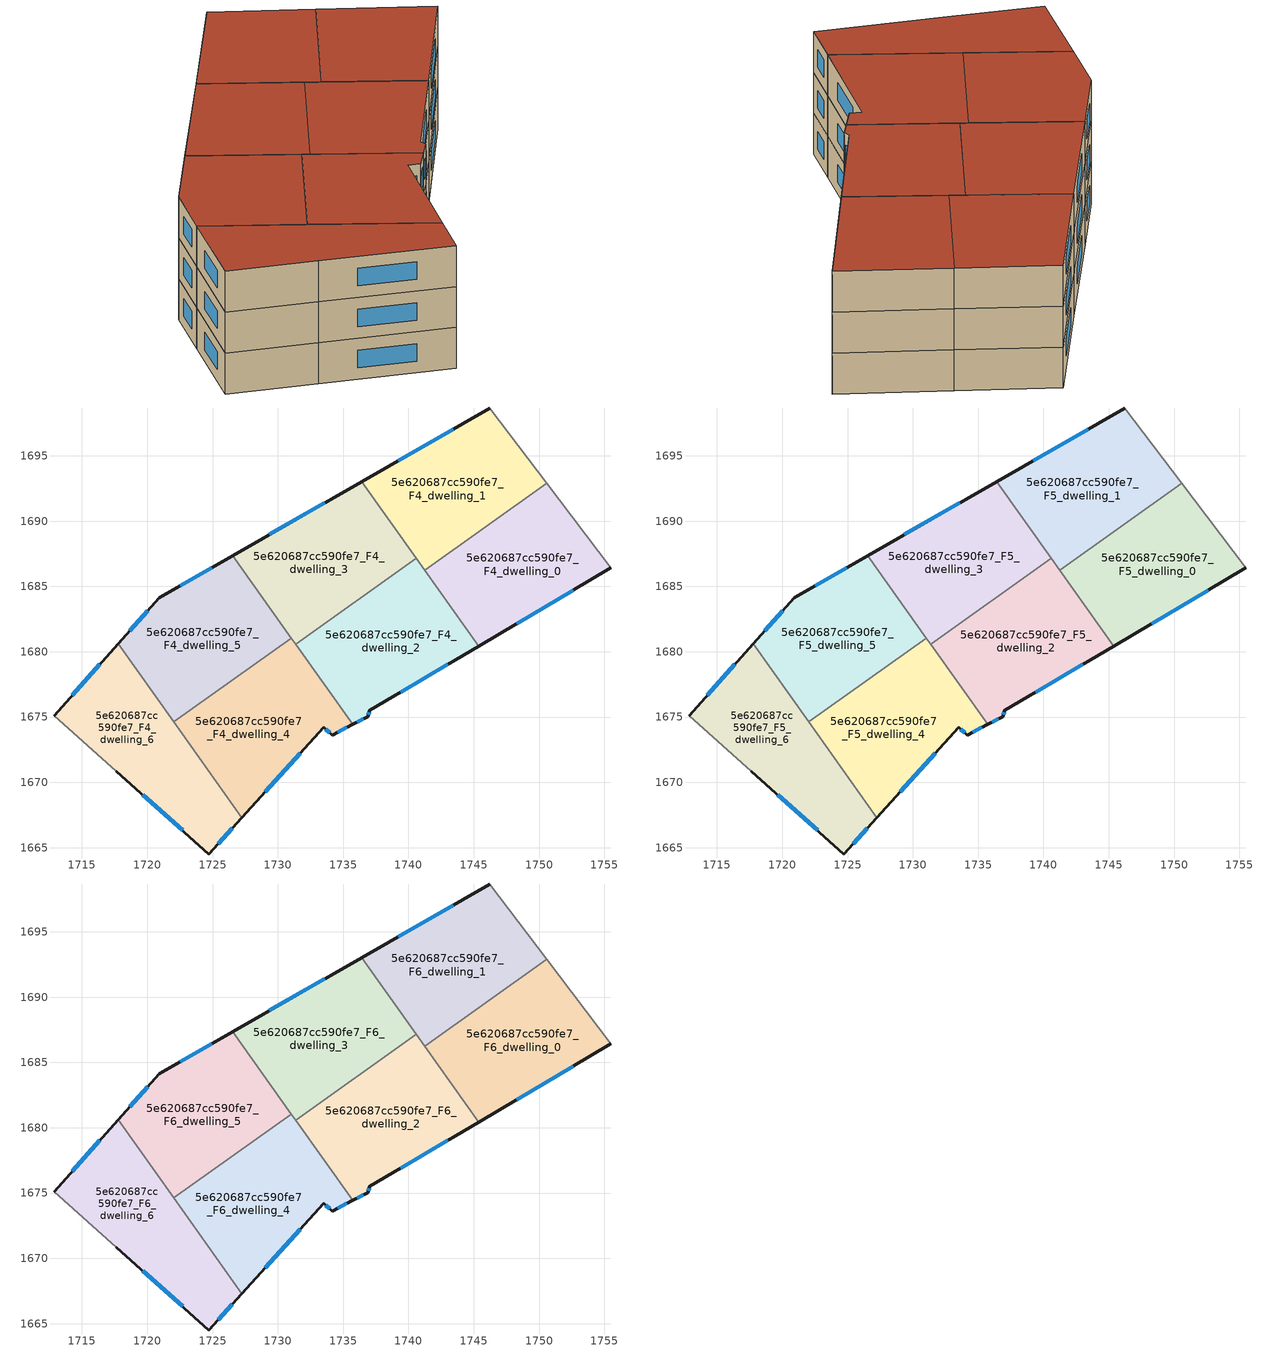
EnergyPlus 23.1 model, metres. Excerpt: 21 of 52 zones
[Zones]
5e620687cc590fe7_F4_dwelling_0
 floor to 5e620687cc590fe7_F3_dwelling_0 (EU_floor_Construction): 1750.59,1692.89 1755.49,1686.41 1745.39,1680.44 1741.25,1686.25 z12
 wall outside (EU_wall_Construction): 1745.39,1680.44 1755.49,1686.41 z12:15
 wall to 5e620687cc590fe7_F4_dwelling_1 (EU_wall_Construction): 1750.59,1692.89 1741.25,1686.25 z12:15
 wall adiabatic (EU_wall_Construction): 1755.49,1686.41 1750.59,1692.89 z12:15
 wall to 5e620687cc590fe7_F4_dwelling_2 (EU_wall_Construction): 1741.25,1686.25 1745.39,1680.44 z12:15
 window (EU_Window_Construction): 1748.27,1682.15 1752.61,1684.71 z12.86:14.14
5e620687cc590fe7_F4_dwelling_1
 floor to 5e620687cc590fe7_F3_dwelling_1 (EU_floor_Construction): 1746.22,1698.66 1750.59,1692.89 1741.25,1686.25 1736.42,1693.03 z12
 wall outside (EU_wall_Construction): 1746.22,1698.66 1736.42,1693.03 z12:15
 wall adiabatic (EU_wall_Construction): 1750.59,1692.89 1746.22,1698.66 z12:15
 wall to 5e620687cc590fe7_F4_dwelling_3 (EU_wall_Construction): 1736.42,1693.03 1740.61,1687.14 z12:15
 wall to 5e620687cc590fe7_F4_dwelling_2 (EU_wall_Construction): 1740.61,1687.14 1741.25,1686.25 z12:15
 window (EU_Window_Construction): 1743.42,1697.05 1739.22,1694.64 z12.86:14.14
5e620687cc590fe7_F4_dwelling_2
 floor to 5e620687cc590fe7_F3_dwelling_2 (EU_floor_Construction): 1740.61,1687.14 1745.39,1680.44 1737.04,1675.5 1736.88,1675.03 1735.74,1674.44 1731.38,1680.57 z12
 wall outside (EU_wall_Construction): 1735.74,1674.44 1736.88,1675.03 1737.04,1675.5 1745.39,1680.44 z12:15
 wall to 5e620687cc590fe7_F4_dwelling_3 (EU_wall_Construction): 1740.61,1687.14 1731.38,1680.57 z12:15
 wall to 5e620687cc590fe7_F4_dwelling_4 (EU_wall_Construction): 1731.38,1680.57 1735.74,1674.44 z12:15
 window (EU_Window_Construction): 1739.42,1676.91 1743,1679.03 / 1736.93,1675.16 1737,1675.37 / 1736.07,1674.61 1736.56,1674.86 z12.86:14.14
5e620687cc590fe7_F4_dwelling_3
 floor to 5e620687cc590fe7_F3_dwelling_3 (EU_floor_Construction): 1736.42,1693.03 1740.61,1687.14 1731.38,1680.57 1726.54,1687.36 z12
 wall outside (EU_wall_Construction): 1736.42,1693.03 1726.54,1687.36 z12:15
 wall to 5e620687cc590fe7_F4_dwelling_5 (EU_wall_Construction): 1726.54,1687.36 1731.04,1681.04 z12:15
 wall to 5e620687cc590fe7_F4_dwelling_4 (EU_wall_Construction): 1731.04,1681.04 1731.38,1680.57 z12:15
 window (EU_Window_Construction): 1733.6,1691.41 1729.36,1688.98 z12.86:14.14
5e620687cc590fe7_F4_dwelling_4
 floor to 5e620687cc590fe7_F3_dwelling_4 (EU_floor_Construction): 1731.04,1681.04 1735.74,1674.44 1734.15,1673.62 1733.5,1674.23 1727.24,1667.3 1722.02,1674.63 z12
 wall outside (EU_wall_Construction): 1727.24,1667.3 1733.5,1674.23 1734.15,1673.62 1735.74,1674.44 z12:15
 wall to 5e620687cc590fe7_F4_dwelling_5 (EU_wall_Construction): 1731.04,1681.04 1722.02,1674.63 z12:15
 wall to 5e620687cc590fe7_F4_dwelling_6 (EU_wall_Construction): 1722.02,1674.63 1727.24,1667.3 z12:15
 window (EU_Window_Construction): 1734.61,1673.86 1735.29,1674.2 / 1733.69,1674.06 1733.97,1673.8 / 1729.03,1669.28 1731.71,1672.25 z12.86:14.14
5e620687cc590fe7_F4_dwelling_5
 floor to 5e620687cc590fe7_F3_dwelling_5 (EU_floor_Construction): 1726.54,1687.36 1731.04,1681.04 1722.02,1674.63 1717.78,1680.6 1720.94,1684.15 z12
 wall outside (EU_wall_Construction): 1726.54,1687.36 1720.94,1684.15 1717.78,1680.6 z12:15
 wall to 5e620687cc590fe7_F4_dwelling_6 (EU_wall_Construction): 1717.78,1680.6 1722.02,1674.63 z12:15
 window (EU_Window_Construction): 1724.94,1686.45 1722.54,1685.07 / 1720.04,1683.14 1718.68,1681.61 z12.86:14.14
5e620687cc590fe7_F4_dwelling_6
 floor to 5e620687cc590fe7_F3_dwelling_6 (EU_floor_Construction): 1717.78,1680.6 1727.24,1667.3 1724.73,1664.52 1717.65,1670.85 1712.88,1675.1 z12
 wall outside (EU_wall_Construction): 1717.78,1680.6 1712.88,1675.1 / 1717.65,1670.85 1724.73,1664.52 1727.24,1667.3 z12:15
 wall adiabatic (EU_wall_Construction): 1712.88,1675.1 1717.65,1670.85 z12:15
 window (EU_Window_Construction): 1716.38,1679.03 1714.28,1676.67 / 1725.45,1665.31 1726.52,1666.5 / 1719.67,1669.04 1722.71,1666.33 z12.86:14.14
5e620687cc590fe7_F5_dwelling_0
 floor to 5e620687cc590fe7_F4_dwelling_0 (EU_floor_Construction): 1750.59,1692.89 1755.49,1686.41 1745.39,1680.44 1741.25,1686.25 z15
 wall outside (EU_wall_Construction): 1745.39,1680.44 1755.49,1686.41 z15:18
 wall to 5e620687cc590fe7_F5_dwelling_1 (EU_wall_Construction): 1750.59,1692.89 1741.25,1686.25 z15:18
 wall adiabatic (EU_wall_Construction): 1755.49,1686.41 1750.59,1692.89 z15:18
 wall to 5e620687cc590fe7_F5_dwelling_2 (EU_wall_Construction): 1741.25,1686.25 1745.39,1680.44 z15:18
 window (EU_Window_Construction): 1748.27,1682.15 1752.61,1684.71 z15.86:17.14
5e620687cc590fe7_F5_dwelling_1
 floor to 5e620687cc590fe7_F4_dwelling_1 (EU_floor_Construction): 1746.22,1698.66 1750.59,1692.89 1741.25,1686.25 1736.42,1693.03 z15
 wall outside (EU_wall_Construction): 1746.22,1698.66 1736.42,1693.03 z15:18
 wall adiabatic (EU_wall_Construction): 1750.59,1692.89 1746.22,1698.66 z15:18
 wall to 5e620687cc590fe7_F5_dwelling_3 (EU_wall_Construction): 1736.42,1693.03 1740.61,1687.14 z15:18
 wall to 5e620687cc590fe7_F5_dwelling_2 (EU_wall_Construction): 1740.61,1687.14 1741.25,1686.25 z15:18
 window (EU_Window_Construction): 1743.42,1697.05 1739.22,1694.64 z15.86:17.14
5e620687cc590fe7_F5_dwelling_2
 floor to 5e620687cc590fe7_F4_dwelling_2 (EU_floor_Construction): 1740.61,1687.14 1745.39,1680.44 1737.04,1675.5 1736.88,1675.03 1735.74,1674.44 1731.38,1680.57 z15
 wall outside (EU_wall_Construction): 1735.74,1674.44 1736.88,1675.03 1737.04,1675.5 1745.39,1680.44 z15:18
 wall to 5e620687cc590fe7_F5_dwelling_3 (EU_wall_Construction): 1740.61,1687.14 1731.38,1680.57 z15:18
 wall to 5e620687cc590fe7_F5_dwelling_4 (EU_wall_Construction): 1731.38,1680.57 1735.74,1674.44 z15:18
 window (EU_Window_Construction): 1739.42,1676.91 1743,1679.03 / 1736.93,1675.16 1737,1675.37 / 1736.07,1674.61 1736.56,1674.86 z15.86:17.14
5e620687cc590fe7_F5_dwelling_3
 floor to 5e620687cc590fe7_F4_dwelling_3 (EU_floor_Construction): 1736.42,1693.03 1740.61,1687.14 1731.38,1680.57 1726.54,1687.36 z15
 wall outside (EU_wall_Construction): 1736.42,1693.03 1726.54,1687.36 z15:18
 wall to 5e620687cc590fe7_F5_dwelling_5 (EU_wall_Construction): 1726.54,1687.36 1731.04,1681.04 z15:18
 wall to 5e620687cc590fe7_F5_dwelling_4 (EU_wall_Construction): 1731.04,1681.04 1731.38,1680.57 z15:18
 window (EU_Window_Construction): 1733.6,1691.41 1729.36,1688.98 z15.86:17.14
5e620687cc590fe7_F5_dwelling_4
 floor to 5e620687cc590fe7_F4_dwelling_4 (EU_floor_Construction): 1731.04,1681.04 1735.74,1674.44 1734.15,1673.62 1733.5,1674.23 1727.24,1667.3 1722.02,1674.63 z15
 wall outside (EU_wall_Construction): 1727.24,1667.3 1733.5,1674.23 1734.15,1673.62 1735.74,1674.44 z15:18
 wall to 5e620687cc590fe7_F5_dwelling_5 (EU_wall_Construction): 1731.04,1681.04 1722.02,1674.63 z15:18
 wall to 5e620687cc590fe7_F5_dwelling_6 (EU_wall_Construction): 1722.02,1674.63 1727.24,1667.3 z15:18
 window (EU_Window_Construction): 1734.61,1673.86 1735.29,1674.2 / 1733.69,1674.06 1733.97,1673.8 / 1729.03,1669.28 1731.71,1672.25 z15.86:17.14
5e620687cc590fe7_F5_dwelling_5
 floor to 5e620687cc590fe7_F4_dwelling_5 (EU_floor_Construction): 1726.54,1687.36 1731.04,1681.04 1722.02,1674.63 1717.78,1680.6 1720.94,1684.15 z15
 wall outside (EU_wall_Construction): 1726.54,1687.36 1720.94,1684.15 1717.78,1680.6 z15:18
 wall to 5e620687cc590fe7_F5_dwelling_6 (EU_wall_Construction): 1717.78,1680.6 1722.02,1674.63 z15:18
 window (EU_Window_Construction): 1724.94,1686.45 1722.54,1685.07 / 1720.04,1683.14 1718.68,1681.61 z15.86:17.14
5e620687cc590fe7_F5_dwelling_6
 floor to 5e620687cc590fe7_F4_dwelling_6 (EU_floor_Construction): 1717.78,1680.6 1727.24,1667.3 1724.73,1664.52 1717.65,1670.85 1712.88,1675.1 z15
 wall outside (EU_wall_Construction): 1717.78,1680.6 1712.88,1675.1 / 1717.65,1670.85 1724.73,1664.52 1727.24,1667.3 z15:18
 wall adiabatic (EU_wall_Construction): 1712.88,1675.1 1717.65,1670.85 z15:18
 window (EU_Window_Construction): 1716.38,1679.03 1714.28,1676.67 / 1725.45,1665.31 1726.52,1666.5 / 1719.67,1669.04 1722.71,1666.33 z15.86:17.14
5e620687cc590fe7_F6_dwelling_0
 floor to 5e620687cc590fe7_F5_dwelling_0 (EU_floor_Construction): 1750.59,1692.89 1755.49,1686.41 1745.39,1680.44 1741.25,1686.25 z18
 wall outside (EU_wall_Construction): 1745.39,1680.44 1755.49,1686.41 z18:21
 wall to 5e620687cc590fe7_F6_dwelling_1 (EU_wall_Construction): 1750.59,1692.89 1741.25,1686.25 z18:21
 wall adiabatic (EU_wall_Construction): 1755.49,1686.41 1750.59,1692.89 z18:21
 wall to 5e620687cc590fe7_F6_dwelling_2 (EU_wall_Construction): 1741.25,1686.25 1745.39,1680.44 z18:21
 window (EU_Window_Construction): 1748.27,1682.15 1752.61,1684.71 z18.86:20.14
 roof outside (EU_roof_Construction): 1755.49,1686.41 1750.59,1692.89 1741.25,1686.25 1745.39,1680.44 z21
5e620687cc590fe7_F6_dwelling_1
 floor to 5e620687cc590fe7_F5_dwelling_1 (EU_floor_Construction): 1746.22,1698.66 1750.59,1692.89 1741.25,1686.25 1736.42,1693.03 z18
 wall outside (EU_wall_Construction): 1746.22,1698.66 1736.42,1693.03 z18:21
 wall adiabatic (EU_wall_Construction): 1750.59,1692.89 1746.22,1698.66 z18:21
 wall to 5e620687cc590fe7_F6_dwelling_3 (EU_wall_Construction): 1736.42,1693.03 1740.61,1687.14 z18:21
 wall to 5e620687cc590fe7_F6_dwelling_2 (EU_wall_Construction): 1740.61,1687.14 1741.25,1686.25 z18:21
 window (EU_Window_Construction): 1743.42,1697.05 1739.22,1694.64 z18.86:20.14
 roof outside (EU_roof_Construction): 1750.59,1692.89 1746.22,1698.66 1736.42,1693.03 1741.25,1686.25 z21
5e620687cc590fe7_F6_dwelling_2
 floor to 5e620687cc590fe7_F5_dwelling_2 (EU_floor_Construction): 1740.61,1687.14 1745.39,1680.44 1737.04,1675.5 1736.88,1675.03 1735.74,1674.44 1731.38,1680.57 z18
 wall outside (EU_wall_Construction): 1735.74,1674.44 1736.88,1675.03 1737.04,1675.5 1745.39,1680.44 z18:21
 wall to 5e620687cc590fe7_F6_dwelling_3 (EU_wall_Construction): 1740.61,1687.14 1731.38,1680.57 z18:21
 wall to 5e620687cc590fe7_F6_dwelling_4 (EU_wall_Construction): 1731.38,1680.57 1735.74,1674.44 z18:21
 window (EU_Window_Construction): 1739.42,1676.91 1743,1679.03 / 1736.93,1675.16 1737,1675.37 / 1736.07,1674.61 1736.56,1674.86 z18.86:20.14
 roof outside (EU_roof_Construction): 1745.39,1680.44 1740.61,1687.14 1731.38,1680.57 1735.74,1674.44 1736.88,1675.03 1737.04,1675.5 z21
5e620687cc590fe7_F6_dwelling_3
 floor to 5e620687cc590fe7_F5_dwelling_3 (EU_floor_Construction): 1736.42,1693.03 1740.61,1687.14 1731.38,1680.57 1726.54,1687.36 z18
 wall outside (EU_wall_Construction): 1736.42,1693.03 1726.54,1687.36 z18:21
 wall to 5e620687cc590fe7_F6_dwelling_5 (EU_wall_Construction): 1726.54,1687.36 1731.04,1681.04 z18:21
 wall to 5e620687cc590fe7_F6_dwelling_4 (EU_wall_Construction): 1731.04,1681.04 1731.38,1680.57 z18:21
 window (EU_Window_Construction): 1733.6,1691.41 1729.36,1688.98 z18.86:20.14
 roof outside (EU_roof_Construction): 1740.61,1687.14 1736.42,1693.03 1726.54,1687.36 1731.38,1680.57 z21
5e620687cc590fe7_F6_dwelling_4
 floor to 5e620687cc590fe7_F5_dwelling_4 (EU_floor_Construction): 1731.04,1681.04 1735.74,1674.44 1734.15,1673.62 1733.5,1674.23 1727.24,1667.3 1722.02,1674.63 z18
 wall outside (EU_wall_Construction): 1727.24,1667.3 1733.5,1674.23 1734.15,1673.62 1735.74,1674.44 z18:21
 wall to 5e620687cc590fe7_F6_dwelling_5 (EU_wall_Construction): 1731.04,1681.04 1722.02,1674.63 z18:21
 wall to 5e620687cc590fe7_F6_dwelling_6 (EU_wall_Construction): 1722.02,1674.63 1727.24,1667.3 z18:21
 window (EU_Window_Construction): 1734.61,1673.86 1735.29,1674.2 / 1733.69,1674.06 1733.97,1673.8 / 1729.03,1669.28 1731.71,1672.25 z18.86:20.14
 roof outside (EU_roof_Construction): 1734.15,1673.62 1735.74,1674.44 1731.04,1681.04 1722.02,1674.63 1727.24,1667.3 1733.5,1674.23 z21
5e620687cc590fe7_F6_dwelling_5
 floor to 5e620687cc590fe7_F5_dwelling_5 (EU_floor_Construction): 1726.54,1687.36 1731.04,1681.04 1722.02,1674.63 1717.78,1680.6 1720.94,1684.15 z18
 wall outside (EU_wall_Construction): 1726.54,1687.36 1720.94,1684.15 1717.78,1680.6 z18:21
 wall to 5e620687cc590fe7_F6_dwelling_6 (EU_wall_Construction): 1717.78,1680.6 1722.02,1674.63 z18:21
 window (EU_Window_Construction): 1724.94,1686.45 1722.54,1685.07 / 1720.04,1683.14 1718.68,1681.61 z18.86:20.14
 roof outside (EU_roof_Construction): 1731.04,1681.04 1726.54,1687.36 1720.94,1684.15 1717.78,1680.6 1722.02,1674.63 z21
5e620687cc590fe7_F6_dwelling_6
 floor to 5e620687cc590fe7_F5_dwelling_6 (EU_floor_Construction): 1717.78,1680.6 1727.24,1667.3 1724.73,1664.52 1717.65,1670.85 1712.88,1675.1 z18
 wall outside (EU_wall_Construction): 1717.78,1680.6 1712.88,1675.1 / 1717.65,1670.85 1724.73,1664.52 1727.24,1667.3 z18:21
 wall adiabatic (EU_wall_Construction): 1712.88,1675.1 1717.65,1670.85 z18:21
 window (EU_Window_Construction): 1716.38,1679.03 1714.28,1676.67 / 1725.45,1665.31 1726.52,1666.5 / 1719.67,1669.04 1722.71,1666.33 z18.86:20.14
 roof outside (EU_roof_Construction): 1724.73,1664.52 1727.24,1667.3 1717.78,1680.6 1712.88,1675.1 1717.65,1670.85 z21
[Building]
EU S2 Campaign: North Axis=0; Terrain=City; Solar Distribution=FullExterior
[Site:Location]
Helsinki-Vantaa.AP: Latitude=60.317; Longitude=24.963; Time Zone=2; Elevation=54.6
[SizingPeriod:WeatherFileDays]
AnnualSizingPeriod: Begin Month=1; Begin Day of Month=1; End Month=12; End Day of Month=31; Day of Week for Start Day=Monday; Use Weather File Daylight Saving Period=No; Use Weather File Rain and Snow Indicators=No
[MATERIAL]
EU_InternalMass_Material: Roughness=MediumRough; Thickness=0.1; Conductivity=1; Density=1800; Specific Heat=900; Thermal Absorptance=0.9; Solar Absorptance=0.7; Visible Absorptance=0.7
[MATERIAL:NOMASS] Roughness=MediumRough; Thermal Absorptance=0.9; Solar Absorptance=0.7; Visible Absorptance=0.7
Name | Thermal Resistance
EU_wall_NoMass | 1.10183
EU_roof_NoMass; EU_floor_NoMass | 1.70606
[WINDOWMATERIAL:SIMPLEGLAZINGSYSTEM]
EU_Window_SimpleGlazing: UFactor=3.11035; Solar Heat Gain Coefficient=0.8; Visible Transmittance=0.8
[CONSTRUCTION]
EU_wall_Construction: EU_wall_NoMass
EU_roof_Construction: EU_roof_NoMass
EU_floor_Construction: EU_floor_NoMass
EU_Window_Construction: EU_Window_SimpleGlazing
EU_InternalMass_Construction: EU_InternalMass_Material
[ZONE] Type=1; Multiplier=1; Ceiling Height=autocalculate; Floor Area=autocalculate; Part of Total Floor Area=Yes
Name | Volume
5e620687cc590fe7_F4_dwelling_0; 5e620687cc590fe7_F5_dwelling_0; 5e620687cc590fe7_F6_dwelling_0 | 264.86
5e620687cc590fe7_F4_dwelling_1; 5e620687cc590fe7_F5_dwelling_1; 5e620687cc590fe7_F6_dwelling_1 | 264.875
5e620687cc590fe7_F4_dwelling_2; 5e620687cc590fe7_F5_dwelling_2; 5e620687cc590fe7_F6_dwelling_2; 5e620687cc590fe7_F4_dwelling_4; 5e620687cc590fe7_F5_dwelling_4; 5e620687cc590fe7_F6_dwelling_4 | 264.871
5e620687cc590fe7_F4_dwelling_3; 5e620687cc590fe7_F5_dwelling_3; 5e620687cc590fe7_F6_dwelling_3 | 264.849
5e620687cc590fe7_F4_dwelling_5; 5e620687cc590fe7_F5_dwelling_5; 5e620687cc590fe7_F6_dwelling_5 | 264.858
5e620687cc590fe7_F4_dwelling_6; 5e620687cc590fe7_F5_dwelling_6; 5e620687cc590fe7_F6_dwelling_6 | 264.863
[INTERNALMASS] Construction=EU_InternalMass_Construction
Name | Zone or ZoneList | Surface Area
5e620687cc590fe7_F4_dwelling_0_EU_InternalMass | 5e620687cc590fe7_F4_dwelling_0 | 88.2882
5e620687cc590fe7_F4_dwelling_1_EU_InternalMass | 5e620687cc590fe7_F4_dwelling_1 | 88.2911
5e620687cc590fe7_F4_dwelling_2_EU_InternalMass | 5e620687cc590fe7_F4_dwelling_2 | 88.2921
5e620687cc590fe7_F4_dwelling_3_EU_InternalMass | 5e620687cc590fe7_F4_dwelling_3 | 88.2819
5e620687cc590fe7_F4_dwelling_4_EU_InternalMass | 5e620687cc590fe7_F4_dwelling_4 | 88.2914
5e620687cc590fe7_F4_dwelling_5_EU_InternalMass | 5e620687cc590fe7_F4_dwelling_5 | 88.2842
5e620687cc590fe7_F4_dwelling_6_EU_InternalMass | 5e620687cc590fe7_F4_dwelling_6 | 88.2877
5e620687cc590fe7_F5_dwelling_0_EU_InternalMass | 5e620687cc590fe7_F5_dwelling_0 | 88.2882
5e620687cc590fe7_F5_dwelling_1_EU_InternalMass | 5e620687cc590fe7_F5_dwelling_1 | 88.2911
5e620687cc590fe7_F5_dwelling_2_EU_InternalMass | 5e620687cc590fe7_F5_dwelling_2 | 88.2921
5e620687cc590fe7_F5_dwelling_3_EU_InternalMass | 5e620687cc590fe7_F5_dwelling_3 | 88.2819
5e620687cc590fe7_F5_dwelling_4_EU_InternalMass | 5e620687cc590fe7_F5_dwelling_4 | 88.2914
5e620687cc590fe7_F5_dwelling_5_EU_InternalMass | 5e620687cc590fe7_F5_dwelling_5 | 88.2842
5e620687cc590fe7_F5_dwelling_6_EU_InternalMass | 5e620687cc590fe7_F5_dwelling_6 | 88.2877
5e620687cc590fe7_F6_dwelling_0_EU_InternalMass | 5e620687cc590fe7_F6_dwelling_0 | 88.2882
5e620687cc590fe7_F6_dwelling_1_EU_InternalMass | 5e620687cc590fe7_F6_dwelling_1 | 88.2911
5e620687cc590fe7_F6_dwelling_2_EU_InternalMass | 5e620687cc590fe7_F6_dwelling_2 | 88.2921
5e620687cc590fe7_F6_dwelling_3_EU_InternalMass | 5e620687cc590fe7_F6_dwelling_3 | 88.2819
5e620687cc590fe7_F6_dwelling_4_EU_InternalMass | 5e620687cc590fe7_F6_dwelling_4 | 88.2914
5e620687cc590fe7_F6_dwelling_5_EU_InternalMass | 5e620687cc590fe7_F6_dwelling_5 | 88.2842
5e620687cc590fe7_F6_dwelling_6_EU_InternalMass | 5e620687cc590fe7_F6_dwelling_6 | 88.2877
[OTHEREQUIPMENT] Fuel Type=Electricity; Design Level Calculation Method=Watts/Area; Power per Zone Floor Area=1; Fraction Latent=0; Fraction Radiant=0; Fraction Lost=0; Carbon Dioxide Generation Rate=0; EndUse Subcategory=EU_Step8_InternalGains
Name | Zone or ZoneList or Space or SpaceList | Schedule
EU_Step8_InternalGain_5e620687cc590fe7_F4_dwelling_0_f000 | 5e620687cc590fe7_F4_dwelling_0 | EU_Step8_GainSchedule_5e620687cc590fe7_F4_dwelling_0_f000
EU_Step8_InternalGain_5e620687cc590fe7_F4_dwelling_1_f000 | 5e620687cc590fe7_F4_dwelling_1 | EU_Step8_GainSchedule_5e620687cc590fe7_F4_dwelling_1_f000
EU_Step8_InternalGain_5e620687cc590fe7_F4_dwelling_2_f000 | 5e620687cc590fe7_F4_dwelling_2 | EU_Step8_GainSchedule_5e620687cc590fe7_F4_dwelling_2_f000
EU_Step8_InternalGain_5e620687cc590fe7_F4_dwelling_3_f000 | 5e620687cc590fe7_F4_dwelling_3 | EU_Step8_GainSchedule_5e620687cc590fe7_F4_dwelling_3_f000
EU_Step8_InternalGain_5e620687cc590fe7_F4_dwelling_4_f000 | 5e620687cc590fe7_F4_dwelling_4 | EU_Step8_GainSchedule_5e620687cc590fe7_F4_dwelling_4_f000
EU_Step8_InternalGain_5e620687cc590fe7_F4_dwelling_5_f000 | 5e620687cc590fe7_F4_dwelling_5 | EU_Step8_GainSchedule_5e620687cc590fe7_F4_dwelling_5_f000
EU_Step8_InternalGain_5e620687cc590fe7_F4_dwelling_6_f000 | 5e620687cc590fe7_F4_dwelling_6 | EU_Step8_GainSchedule_5e620687cc590fe7_F4_dwelling_6_f000
EU_Step8_InternalGain_5e620687cc590fe7_F5_dwelling_0_f000 | 5e620687cc590fe7_F5_dwelling_0 | EU_Step8_GainSchedule_5e620687cc590fe7_F5_dwelling_0_f000
EU_Step8_InternalGain_5e620687cc590fe7_F5_dwelling_1_f000 | 5e620687cc590fe7_F5_dwelling_1 | EU_Step8_GainSchedule_5e620687cc590fe7_F5_dwelling_1_f000
EU_Step8_InternalGain_5e620687cc590fe7_F5_dwelling_2_f000 | 5e620687cc590fe7_F5_dwelling_2 | EU_Step8_GainSchedule_5e620687cc590fe7_F5_dwelling_2_f000
EU_Step8_InternalGain_5e620687cc590fe7_F5_dwelling_3_f000 | 5e620687cc590fe7_F5_dwelling_3 | EU_Step8_GainSchedule_5e620687cc590fe7_F5_dwelling_3_f000
EU_Step8_InternalGain_5e620687cc590fe7_F5_dwelling_4_f000 | 5e620687cc590fe7_F5_dwelling_4 | EU_Step8_GainSchedule_5e620687cc590fe7_F5_dwelling_4_f000
EU_Step8_InternalGain_5e620687cc590fe7_F5_dwelling_5_f000 | 5e620687cc590fe7_F5_dwelling_5 | EU_Step8_GainSchedule_5e620687cc590fe7_F5_dwelling_5_f000
EU_Step8_InternalGain_5e620687cc590fe7_F5_dwelling_6_f000 | 5e620687cc590fe7_F5_dwelling_6 | EU_Step8_GainSchedule_5e620687cc590fe7_F5_dwelling_6_f000
EU_Step8_InternalGain_5e620687cc590fe7_F6_dwelling_0_f000 | 5e620687cc590fe7_F6_dwelling_0 | EU_Step8_GainSchedule_5e620687cc590fe7_F6_dwelling_0_f000
EU_Step8_InternalGain_5e620687cc590fe7_F6_dwelling_1_f000 | 5e620687cc590fe7_F6_dwelling_1 | EU_Step8_GainSchedule_5e620687cc590fe7_F6_dwelling_1_f000
EU_Step8_InternalGain_5e620687cc590fe7_F6_dwelling_2_f000 | 5e620687cc590fe7_F6_dwelling_2 | EU_Step8_GainSchedule_5e620687cc590fe7_F6_dwelling_2_f000
EU_Step8_InternalGain_5e620687cc590fe7_F6_dwelling_3_f000 | 5e620687cc590fe7_F6_dwelling_3 | EU_Step8_GainSchedule_5e620687cc590fe7_F6_dwelling_3_f000
EU_Step8_InternalGain_5e620687cc590fe7_F6_dwelling_4_f000 | 5e620687cc590fe7_F6_dwelling_4 | EU_Step8_GainSchedule_5e620687cc590fe7_F6_dwelling_4_f000
EU_Step8_InternalGain_5e620687cc590fe7_F6_dwelling_5_f000 | 5e620687cc590fe7_F6_dwelling_5 | EU_Step8_GainSchedule_5e620687cc590fe7_F6_dwelling_5_f000
EU_Step8_InternalGain_5e620687cc590fe7_F6_dwelling_6_f000 | 5e620687cc590fe7_F6_dwelling_6 | EU_Step8_GainSchedule_5e620687cc590fe7_F6_dwelling_6_f000
[ZONEVENTILATION:DESIGNFLOWRATE] Schedule=EU_AlwaysOn; Design Flow Rate Calculation Method=AirChanges/Hour; Air Changes per Hour=0.756316; Ventilation Type=Natural; Fan Pressure Rise=0; Fan Total Efficiency=1; Constant Term Coefficient=1; Temperature Term Coefficient=0; Velocity Term Coefficient=0; Velocity Squared Term Coefficient=0; Minimum Indoor Temperature=-100; Maximum Indoor Temperature=100; Delta Temperature=-100; Minimum Outdoor Temperature=-100; Maximum Outdoor Temperature=100; Maximum Wind Speed=40
Name | Zone or ZoneList or Space or SpaceList
EU_ConstantAir_5e620687cc590fe7_F4_dwelling_0 | 5e620687cc590fe7_F4_dwelling_0
EU_ConstantAir_5e620687cc590fe7_F4_dwelling_1 | 5e620687cc590fe7_F4_dwelling_1
EU_ConstantAir_5e620687cc590fe7_F4_dwelling_2 | 5e620687cc590fe7_F4_dwelling_2
EU_ConstantAir_5e620687cc590fe7_F4_dwelling_3 | 5e620687cc590fe7_F4_dwelling_3
EU_ConstantAir_5e620687cc590fe7_F4_dwelling_4 | 5e620687cc590fe7_F4_dwelling_4
EU_ConstantAir_5e620687cc590fe7_F4_dwelling_5 | 5e620687cc590fe7_F4_dwelling_5
EU_ConstantAir_5e620687cc590fe7_F4_dwelling_6 | 5e620687cc590fe7_F4_dwelling_6
EU_ConstantAir_5e620687cc590fe7_F5_dwelling_0 | 5e620687cc590fe7_F5_dwelling_0
EU_ConstantAir_5e620687cc590fe7_F5_dwelling_1 | 5e620687cc590fe7_F5_dwelling_1
EU_ConstantAir_5e620687cc590fe7_F5_dwelling_2 | 5e620687cc590fe7_F5_dwelling_2
EU_ConstantAir_5e620687cc590fe7_F5_dwelling_3 | 5e620687cc590fe7_F5_dwelling_3
EU_ConstantAir_5e620687cc590fe7_F5_dwelling_4 | 5e620687cc590fe7_F5_dwelling_4
EU_ConstantAir_5e620687cc590fe7_F5_dwelling_5 | 5e620687cc590fe7_F5_dwelling_5
EU_ConstantAir_5e620687cc590fe7_F5_dwelling_6 | 5e620687cc590fe7_F5_dwelling_6
EU_ConstantAir_5e620687cc590fe7_F6_dwelling_0 | 5e620687cc590fe7_F6_dwelling_0
EU_ConstantAir_5e620687cc590fe7_F6_dwelling_1 | 5e620687cc590fe7_F6_dwelling_1
EU_ConstantAir_5e620687cc590fe7_F6_dwelling_2 | 5e620687cc590fe7_F6_dwelling_2
EU_ConstantAir_5e620687cc590fe7_F6_dwelling_3 | 5e620687cc590fe7_F6_dwelling_3
EU_ConstantAir_5e620687cc590fe7_F6_dwelling_4 | 5e620687cc590fe7_F6_dwelling_4
EU_ConstantAir_5e620687cc590fe7_F6_dwelling_5 | 5e620687cc590fe7_F6_dwelling_5
EU_ConstantAir_5e620687cc590fe7_F6_dwelling_6 | 5e620687cc590fe7_F6_dwelling_6
[HVACTEMPLATE:THERMOSTAT] Constant Heating Setpoint=20; Constant Cooling Setpoint=50
EU_HeatOnly_5e620687cc590fe7_F0_dwelling_0; EU_HeatOnly_5e620687cc590fe7_F0_dwelling_1; EU_HeatOnly_5e620687cc590fe7_F0_dwelling_2; EU_HeatOnly_5e620687cc590fe7_F0_dwelling_3; EU_HeatOnly_5e620687cc590fe7_F0_dwelling_4; EU_HeatOnly_5e620687cc590fe7_F0_dwelling_5; EU_HeatOnly_5e620687cc590fe7_F0_dwelling_6; EU_HeatOnly_5e620687cc590fe7_F0_dwelling_7; EU_HeatOnly_5e620687cc590fe7_F1_dwelling_0; EU_HeatOnly_5e620687cc590fe7_F1_dwelling_1; EU_HeatOnly_5e620687cc590fe7_F1_dwelling_2; EU_HeatOnly_5e620687cc590fe7_F1_dwelling_3; EU_HeatOnly_5e620687cc590fe7_F1_dwelling_4; EU_HeatOnly_5e620687cc590fe7_F1_dwelling_5; EU_HeatOnly_5e620687cc590fe7_F1_dwelling_6; EU_HeatOnly_5e620687cc590fe7_F1_dwelling_7; EU_HeatOnly_5e620687cc590fe7_F2_dwelling_0; EU_HeatOnly_5e620687cc590fe7_F2_dwelling_1; EU_HeatOnly_5e620687cc590fe7_F2_dwelling_2; EU_HeatOnly_5e620687cc590fe7_F2_dwelling_3; EU_HeatOnly_5e620687cc590fe7_F2_dwelling_4; EU_HeatOnly_5e620687cc590fe7_F2_dwelling_5; EU_HeatOnly_5e620687cc590fe7_F2_dwelling_6; EU_HeatOnly_5e620687cc590fe7_F2_dwelling_7; EU_HeatOnly_5e620687cc590fe7_F3_dwelling_0; EU_HeatOnly_5e620687cc590fe7_F3_dwelling_1; EU_HeatOnly_5e620687cc590fe7_F3_dwelling_2; EU_HeatOnly_5e620687cc590fe7_F3_dwelling_3; EU_HeatOnly_5e620687cc590fe7_F3_dwelling_4; EU_HeatOnly_5e620687cc590fe7_F3_dwelling_5; EU_HeatOnly_5e620687cc590fe7_F3_dwelling_6; EU_HeatOnly_5e620687cc590fe7_F4_dwelling_0; EU_HeatOnly_5e620687cc590fe7_F4_dwelling_1; EU_HeatOnly_5e620687cc590fe7_F4_dwelling_2; EU_HeatOnly_5e620687cc590fe7_F4_dwelling_3; EU_HeatOnly_5e620687cc590fe7_F4_dwelling_4; EU_HeatOnly_5e620687cc590fe7_F4_dwelling_5; EU_HeatOnly_5e620687cc590fe7_F4_dwelling_6; EU_HeatOnly_5e620687cc590fe7_F5_dwelling_0; EU_HeatOnly_5e620687cc590fe7_F5_dwelling_1; EU_HeatOnly_5e620687cc590fe7_F5_dwelling_2; EU_HeatOnly_5e620687cc590fe7_F5_dwelling_3; EU_HeatOnly_5e620687cc590fe7_F5_dwelling_4; EU_HeatOnly_5e620687cc590fe7_F5_dwelling_5; EU_HeatOnly_5e620687cc590fe7_F5_dwelling_6; EU_HeatOnly_5e620687cc590fe7_F6_dwelling_0; EU_HeatOnly_5e620687cc590fe7_F6_dwelling_1; EU_HeatOnly_5e620687cc590fe7_F6_dwelling_2; EU_HeatOnly_5e620687cc590fe7_F6_dwelling_3; EU_HeatOnly_5e620687cc590fe7_F6_dwelling_4; EU_HeatOnly_5e620687cc590fe7_F6_dwelling_5; EU_HeatOnly_5e620687cc590fe7_F6_dwelling_6
[HVACTEMPLATE:ZONE:IDEALLOADSAIRSYSTEM] System Availability Schedule=EU_AlwaysOn; Maximum Heating Supply Air Temperature=50; Minimum Cooling Supply Air Temperature=13; Maximum Heating Supply Air Humidity Ratio=0.0156; Minimum Cooling Supply Air Humidity Ratio=0.0077; Heating Limit=NoLimit; Cooling Limit=NoLimit; Heating Availability Schedule=EU_AlwaysOn; Cooling Availability Schedule=EU_CoolingOff; Dehumidification Control Type=ConstantSensibleHeatRatio; Cooling Sensible Heat Ratio=0.7; Dehumidification Setpoint=60; Humidification Control Type=None; Humidification Setpoint=30; Outdoor Air Method=None; Outdoor Air Flow Rate per Person=0.00944; Outdoor Air Flow Rate per Zone Floor Area=0; Outdoor Air Flow Rate per Zone=0; Demand Controlled Ventilation Type=None; Outdoor Air Economizer Type=NoEconomizer; Heat Recovery Type=None; Sensible Heat Recovery Effectiveness=0.7; Latent Heat Recovery Effectiveness=0.65
Name | Template Thermostat
5e620687cc590fe7_F4_dwelling_0 | EU_HeatOnly_5e620687cc590fe7_F4_dwelling_0
5e620687cc590fe7_F4_dwelling_1 | EU_HeatOnly_5e620687cc590fe7_F4_dwelling_1
5e620687cc590fe7_F4_dwelling_2 | EU_HeatOnly_5e620687cc590fe7_F4_dwelling_2
5e620687cc590fe7_F4_dwelling_3 | EU_HeatOnly_5e620687cc590fe7_F4_dwelling_3
5e620687cc590fe7_F4_dwelling_4 | EU_HeatOnly_5e620687cc590fe7_F4_dwelling_4
5e620687cc590fe7_F4_dwelling_5 | EU_HeatOnly_5e620687cc590fe7_F4_dwelling_5
5e620687cc590fe7_F4_dwelling_6 | EU_HeatOnly_5e620687cc590fe7_F4_dwelling_6
5e620687cc590fe7_F5_dwelling_0 | EU_HeatOnly_5e620687cc590fe7_F5_dwelling_0
5e620687cc590fe7_F5_dwelling_1 | EU_HeatOnly_5e620687cc590fe7_F5_dwelling_1
5e620687cc590fe7_F5_dwelling_2 | EU_HeatOnly_5e620687cc590fe7_F5_dwelling_2
5e620687cc590fe7_F5_dwelling_3 | EU_HeatOnly_5e620687cc590fe7_F5_dwelling_3
5e620687cc590fe7_F5_dwelling_4 | EU_HeatOnly_5e620687cc590fe7_F5_dwelling_4
5e620687cc590fe7_F5_dwelling_5 | EU_HeatOnly_5e620687cc590fe7_F5_dwelling_5
5e620687cc590fe7_F5_dwelling_6 | EU_HeatOnly_5e620687cc590fe7_F5_dwelling_6
5e620687cc590fe7_F6_dwelling_0 | EU_HeatOnly_5e620687cc590fe7_F6_dwelling_0
5e620687cc590fe7_F6_dwelling_1 | EU_HeatOnly_5e620687cc590fe7_F6_dwelling_1
5e620687cc590fe7_F6_dwelling_2 | EU_HeatOnly_5e620687cc590fe7_F6_dwelling_2
5e620687cc590fe7_F6_dwelling_3 | EU_HeatOnly_5e620687cc590fe7_F6_dwelling_3
5e620687cc590fe7_F6_dwelling_4 | EU_HeatOnly_5e620687cc590fe7_F6_dwelling_4
5e620687cc590fe7_F6_dwelling_5 | EU_HeatOnly_5e620687cc590fe7_F6_dwelling_5
5e620687cc590fe7_F6_dwelling_6 | EU_HeatOnly_5e620687cc590fe7_F6_dwelling_6
[SIZING:ZONE] Zone Cooling Design Supply Air Temperature Input Method=SupplyAirTemperature; Zone Cooling Design Supply Air Temperature=13; Zone Heating Design Supply Air Temperature Input Method=SupplyAirTemperature; Zone Heating Design Supply Air Temperature=50; Zone Cooling Design Supply Air Humidity Ratio=0.008; Zone Heating Design Supply Air Humidity Ratio=0.008; Cooling Design Air Flow Method=DesignDay; Cooling Design Air Flow Rate=0; Cooling Minimum Air Flow per Zone Floor Area=0.000762; Cooling Minimum Air Flow=0; Cooling Minimum Air Flow Fraction=0.2; Heating Design Air Flow Method=DesignDay; Heating Design Air Flow Rate=0; Heating Maximum Air Flow per Zone Floor Area=0.002032; Heating Maximum Air Flow=0.141576; Heating Maximum Air Flow Fraction=0.3; Account for Dedicated Outdoor Air System=No; Dedicated Outdoor Air System Control Strategy=NeutralSupplyAir; Dedicated Outdoor Air Low Setpoint Temperature for Design=autosize; Dedicated Outdoor Air High Setpoint Temperature for Design=autosize; Zone Load Sizing Method=Sensible Load Only No Latent Load; Zone Latent Cooling Design Supply Air Humidity Ratio Input Method=HumidityRatioDifference; Zone Cooling Design Supply Air Humidity Ratio Difference=0.005; Zone Latent Heating Design Supply Air Humidity Ratio Input Method=HumidityRatioDifference; Zone Humidification Design Supply Air Humidity Ratio Difference=0.005
5e620687cc590fe7_F4_dwelling_0; 5e620687cc590fe7_F4_dwelling_1; 5e620687cc590fe7_F4_dwelling_2; 5e620687cc590fe7_F4_dwelling_3; 5e620687cc590fe7_F4_dwelling_4; 5e620687cc590fe7_F4_dwelling_5; 5e620687cc590fe7_F4_dwelling_6; 5e620687cc590fe7_F5_dwelling_0; 5e620687cc590fe7_F5_dwelling_1; 5e620687cc590fe7_F5_dwelling_2; 5e620687cc590fe7_F5_dwelling_3; 5e620687cc590fe7_F5_dwelling_4; 5e620687cc590fe7_F5_dwelling_5; 5e620687cc590fe7_F5_dwelling_6; 5e620687cc590fe7_F6_dwelling_0; 5e620687cc590fe7_F6_dwelling_1; 5e620687cc590fe7_F6_dwelling_2; 5e620687cc590fe7_F6_dwelling_3; 5e620687cc590fe7_F6_dwelling_4; 5e620687cc590fe7_F6_dwelling_5; 5e620687cc590fe7_F6_dwelling_6
[SCHEDULE:CONSTANT]
Name | Hourly Value
EU_AlwaysOn | 1
EU_CoolingOff | 0
[SCHEDULE:FILE] Column Number=1; Rows to Skip at Top=0; Number of Hours of Data=8760; Column Separator=Comma; Interpolate to Timestep=No; Minutes per Item=60; Adjust Schedule for Daylight Savings=Yes
Name | File
EU_Step8_GainSchedule_5e620687cc590fe7_F4_dwelling_0_f000 | ../../schedules/5e620687cc590fe7/5e620687cc590fe7_F4_dwelling_0_f000_gain.csv
EU_Step8_GainSchedule_5e620687cc590fe7_F4_dwelling_1_f000 | ../../schedules/5e620687cc590fe7/5e620687cc590fe7_F4_dwelling_1_f000_gain.csv
EU_Step8_GainSchedule_5e620687cc590fe7_F4_dwelling_2_f000 | ../../schedules/5e620687cc590fe7/5e620687cc590fe7_F4_dwelling_2_f000_gain.csv
EU_Step8_GainSchedule_5e620687cc590fe7_F4_dwelling_3_f000 | ../../schedules/5e620687cc590fe7/5e620687cc590fe7_F4_dwelling_3_f000_gain.csv
EU_Step8_GainSchedule_5e620687cc590fe7_F4_dwelling_4_f000 | ../../schedules/5e620687cc590fe7/5e620687cc590fe7_F4_dwelling_4_f000_gain.csv
EU_Step8_GainSchedule_5e620687cc590fe7_F4_dwelling_5_f000 | ../../schedules/5e620687cc590fe7/5e620687cc590fe7_F4_dwelling_5_f000_gain.csv
EU_Step8_GainSchedule_5e620687cc590fe7_F4_dwelling_6_f000 | ../../schedules/5e620687cc590fe7/5e620687cc590fe7_F4_dwelling_6_f000_gain.csv
EU_Step8_GainSchedule_5e620687cc590fe7_F5_dwelling_0_f000 | ../../schedules/5e620687cc590fe7/5e620687cc590fe7_F5_dwelling_0_f000_gain.csv
EU_Step8_GainSchedule_5e620687cc590fe7_F5_dwelling_1_f000 | ../../schedules/5e620687cc590fe7/5e620687cc590fe7_F5_dwelling_1_f000_gain.csv
EU_Step8_GainSchedule_5e620687cc590fe7_F5_dwelling_2_f000 | ../../schedules/5e620687cc590fe7/5e620687cc590fe7_F5_dwelling_2_f000_gain.csv
EU_Step8_GainSchedule_5e620687cc590fe7_F5_dwelling_3_f000 | ../../schedules/5e620687cc590fe7/5e620687cc590fe7_F5_dwelling_3_f000_gain.csv
EU_Step8_GainSchedule_5e620687cc590fe7_F5_dwelling_4_f000 | ../../schedules/5e620687cc590fe7/5e620687cc590fe7_F5_dwelling_4_f000_gain.csv
EU_Step8_GainSchedule_5e620687cc590fe7_F5_dwelling_5_f000 | ../../schedules/5e620687cc590fe7/5e620687cc590fe7_F5_dwelling_5_f000_gain.csv
EU_Step8_GainSchedule_5e620687cc590fe7_F5_dwelling_6_f000 | ../../schedules/5e620687cc590fe7/5e620687cc590fe7_F5_dwelling_6_f000_gain.csv
EU_Step8_GainSchedule_5e620687cc590fe7_F6_dwelling_0_f000 | ../../schedules/5e620687cc590fe7/5e620687cc590fe7_F6_dwelling_0_f000_gain.csv
EU_Step8_GainSchedule_5e620687cc590fe7_F6_dwelling_1_f000 | ../../schedules/5e620687cc590fe7/5e620687cc590fe7_F6_dwelling_1_f000_gain.csv
EU_Step8_GainSchedule_5e620687cc590fe7_F6_dwelling_2_f000 | ../../schedules/5e620687cc590fe7/5e620687cc590fe7_F6_dwelling_2_f000_gain.csv
EU_Step8_GainSchedule_5e620687cc590fe7_F6_dwelling_3_f000 | ../../schedules/5e620687cc590fe7/5e620687cc590fe7_F6_dwelling_3_f000_gain.csv
EU_Step8_GainSchedule_5e620687cc590fe7_F6_dwelling_4_f000 | ../../schedules/5e620687cc590fe7/5e620687cc590fe7_F6_dwelling_4_f000_gain.csv
EU_Step8_GainSchedule_5e620687cc590fe7_F6_dwelling_5_f000 | ../../schedules/5e620687cc590fe7/5e620687cc590fe7_F6_dwelling_5_f000_gain.csv
EU_Step8_GainSchedule_5e620687cc590fe7_F6_dwelling_6_f000 | ../../schedules/5e620687cc590fe7/5e620687cc590fe7_F6_dwelling_6_f000_gain.csv
